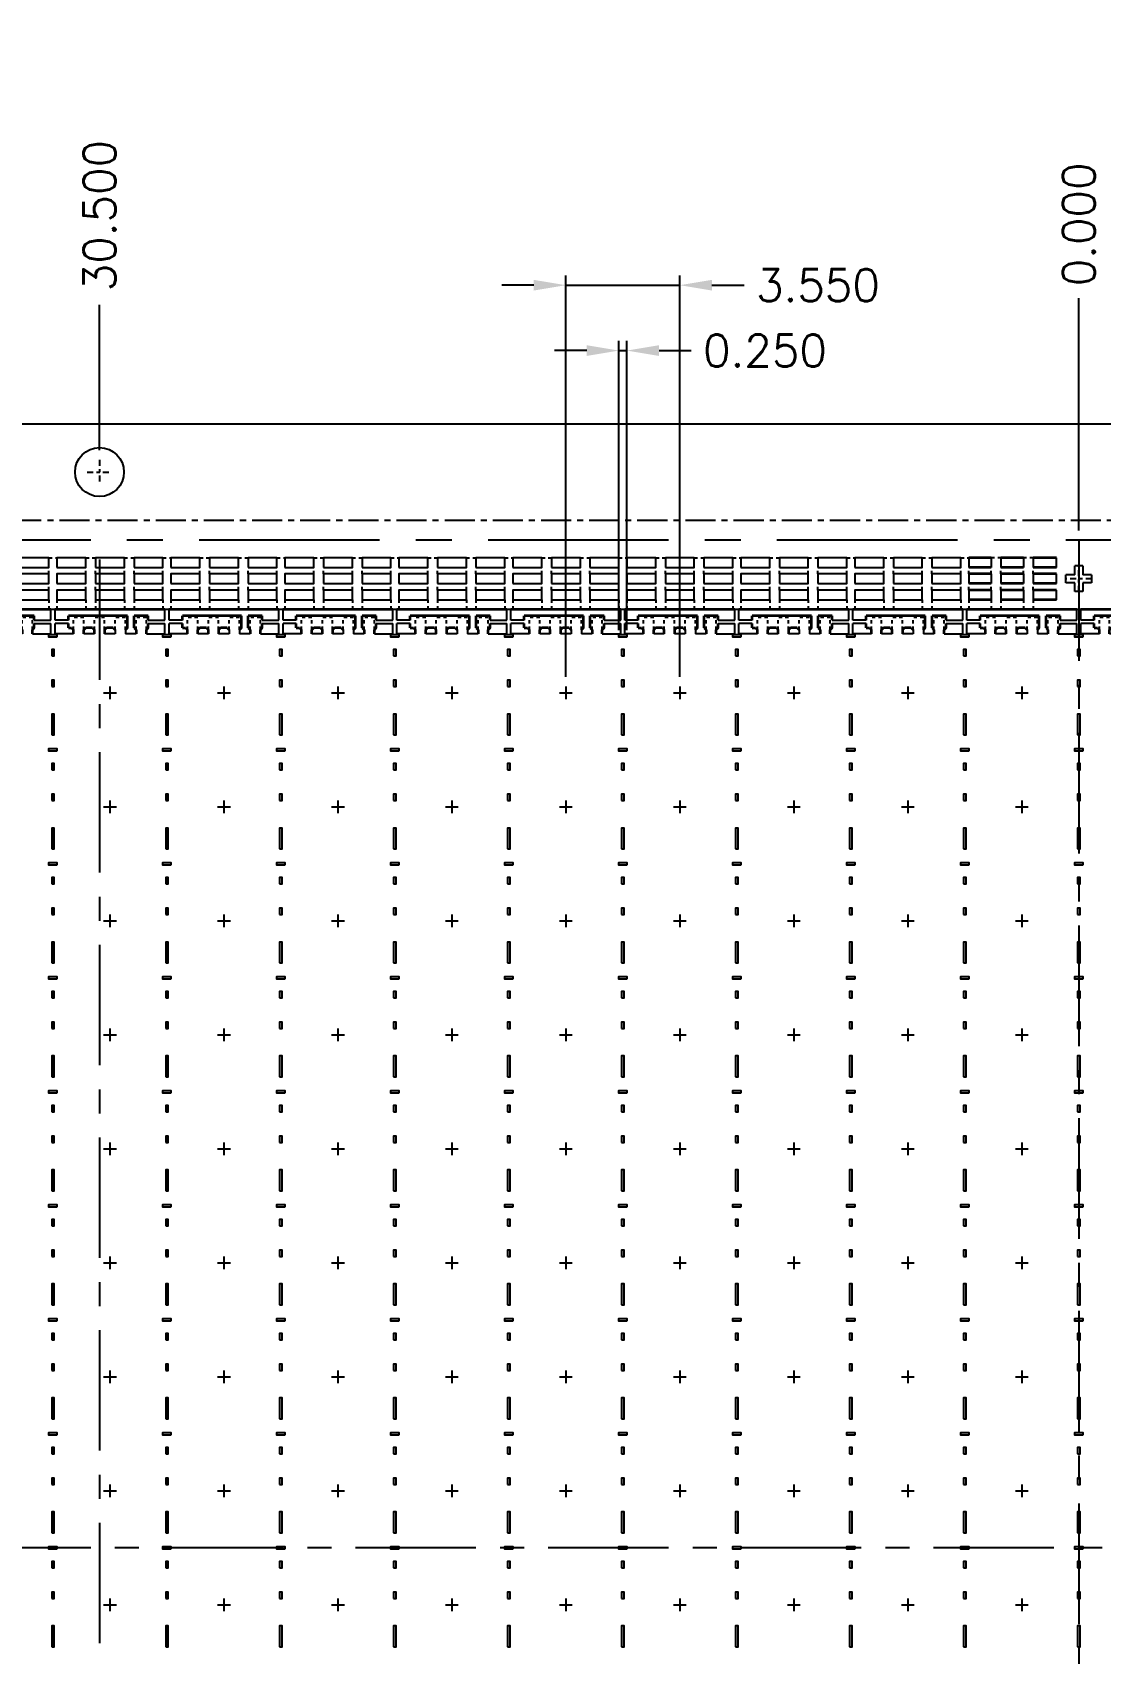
# Model space of a CAD drawing. Extents: x -251 to -90, y -161 to -25.
# Drawn here: x -200.2 to -166.9, y -75.5 to -25.1 of the extents above; entities that cross this region are included whole.
import ezdxf

# ---------------------------------------------------------------- set-up
doc = ezdxf.new("R2010")
doc.units = 0
doc.header["$LTSCALE"] = 0.15
doc.header["$MEASUREMENT"] = 0
doc.header["$PDSIZE"] = 0.2
doc.linetypes.add('CENTER', pattern=[2, 1.25, -0.25, 0.25, -0.25])
doc.linetypes.add('HIDDEN', pattern=[9.525, 6.35, -3.175])
for name, color, linetype in [('1', 7, 'Continuous'), ('1D', 4, 'Continuous'), ('2', 7, 'Continuous'), ('2D', 4, 'Continuous'), ('3', 7, 'Continuous'), ('HATCH', 4, 'Continuous'), ('Ribbon', 4, 'Continuous')]:
    doc.layers.add(name, color=color, linetype=linetype)
doc.layers.add('实线', color=7, linetype='Continuous', lineweight=35)
doc.styles.add('SIMPLEX', font='SIMPLEX')
doc.dimstyles.new('1.0', dxfattribs={"dimtxt": 1, "dimasz": 1, "dimexe": 0.3, "dimexo": 0.3, "dimgap": 0.3, "dimtad": 0, "dimdec": 3, "dimzin": 1, "dimdsep": 46, "dimtxsty": 'SIMPLEX', "dimcen": 0, "dimclrd": 256, "dimclre": 256, "dimclrt": 256, "dimadec": 0, "dimazin": 1, "dimtm": 1.25, "dimtfac": 1, "dimtdec": 3, "dimtmove": 0, "dimatfit": 0, "dimfxl": 1, "dimtolj": 1, "dimtzin": 0, "dimlwd": -1, "dimlwe": -1, "dimarcsym": 1})

# ---------------------------------------------------------------- blocks, each defined once
blk = doc.blocks.new('*D2')
at = {"layer": '2D', "transparency": 16777216}
for p, q in [((412.915, -716.834), (410.915, -720.333)), ((422.47, -716.834), (412.915, -716.834)), ((410.915, -720.333), (408.915, -720.333))]:
    blk.add_line(p, q, dxfattribs=at)
at = {"layer": 'Defpoints', "color": 0, "transparency": 16777216}
for p in [(422.77, -716.834), (408.915, -720.333), (479.95, -747.008)]:
    blk.add_point(p, dxfattribs=at)
at = {"layer": '2D', "transparency": 16777216, "insert": (406.234, -720.333), "char_height": 1, "attachment_point": 5, "style": 'SIMPLEX'}
blk.add_mtext('\\A1;30.175', dxfattribs=at)
blk = doc.blocks.new('*D16')
at = {"layer": '2D', "transparency": 16777216}
blk.add_line((420.425, -747.008), (408.881, -747.008), dxfattribs=at)
at = {"layer": 'Defpoints', "color": 0, "transparency": 16777216}
for p in [(408.881, -747.008), (420.725, -747.008), (479.95, -747.008)]:
    blk.add_point(p, dxfattribs=at)
at = {"layer": '2D', "transparency": 16777216, "insert": (406.581, -747.008), "char_height": 1, "attachment_point": 5, "style": 'SIMPLEX'}
blk.add_mtext('\\A1;0.000', dxfattribs=at)
blk = doc.blocks.new('*D3')
at = {"layer": '2D', "transparency": 16777216}
for p, q in [((410.643, -744.732), (408.643, -744.732)), ((412.643, -745.233), (410.643, -744.732)), ((424.425, -745.233), (412.643, -745.233))]:
    blk.add_line(p, q, dxfattribs=at)
at = {"layer": 'Defpoints', "color": 0, "transparency": 16777216}
for p in [(408.643, -744.732), (424.725, -745.233), (479.95, -747.008)]:
    blk.add_point(p, dxfattribs=at)
at = {"layer": '2D', "transparency": 16777216, "insert": (406.438, -744.732), "char_height": 1, "attachment_point": 5, "style": 'SIMPLEX'}
blk.add_mtext('\\A1;1.775', dxfattribs=at)
blk = doc.blocks.new('*D17')
at = {"layer": '2D', "transparency": 16777216}
blk.add_line((479.95, -715.333), (479.95, -708.097), dxfattribs=at)
at = {"layer": 'Defpoints', "color": 0, "transparency": 16777216}
for p in [(479.95, -708.097), (479.95, -715.633), (479.95, -747.008)]:
    blk.add_point(p, dxfattribs=at)
at = {"layer": '2D', "transparency": 16777216, "insert": (479.95, -705.797), "char_height": 1, "attachment_point": 5, "rotation": 90, "style": 'SIMPLEX'}
blk.add_mtext('\\A1;0.000', dxfattribs=at)
blk = doc.blocks.new('*D18')
at = {"layer": '2D', "transparency": 16777216}
blk.add_line((449.45, -712.827), (449.45, -708.298), dxfattribs=at)
at = {"layer": 'Defpoints', "color": 0, "transparency": 16777216}
for p in [(449.45, -708.298), (449.45, -713.127), (479.95, -747.008)]:
    blk.add_point(p, dxfattribs=at)
at = {"layer": '2D', "transparency": 16777216, "insert": (449.45, -705.522), "char_height": 1, "attachment_point": 5, "rotation": 90, "style": 'SIMPLEX'}
blk.add_mtext('\\A1;30.500', dxfattribs=at)
blk = doc.blocks.new('*D19')
at = {"layer": '2D', "transparency": 16777216}
blk.add_line((540.95, -711.708), (540.95, -707.867), dxfattribs=at)
at = {"layer": 'Defpoints', "color": 0, "transparency": 16777216}
for p in [(540.95, -707.867), (540.95, -712.008), (479.95, -747.008)]:
    blk.add_point(p, dxfattribs=at)
at = {"layer": '2D', "transparency": 16777216, "insert": (540.95, -705.186), "char_height": 1, "attachment_point": 5, "rotation": 90, "style": 'SIMPLEX'}
blk.add_mtext('\\A1;61.000', dxfattribs=at)
blk = doc.blocks.new('*D20')
at = {"layer": '2D', "transparency": 16777216}
blk.add_line((510.45, -712.827), (510.45, -707.746), dxfattribs=at)
at = {"layer": 'Defpoints', "color": 0, "transparency": 16777216}
for p in [(510.45, -707.746), (510.45, -713.127), (479.95, -747.008)]:
    blk.add_point(p, dxfattribs=at)
at = {"layer": '2D', "transparency": 16777216, "insert": (510.45, -704.97), "char_height": 1, "attachment_point": 5, "rotation": 90, "style": 'SIMPLEX'}
blk.add_mtext('\\A1;30.500', dxfattribs=at)
blk = doc.blocks.new('*D5')
at = {"layer": '2D', "transparency": 16777216}
for p, q in [((462.975, -707.689), (461.975, -707.689)), ((463.975, -719.883), (463.975, -707.389)), ((463.975, -707.689), (467.525, -707.689)), ((467.525, -719.883), (467.525, -707.389)), ((468.525, -707.689), (469.525, -707.689))]:
    blk.add_line(p, q, dxfattribs=at)
for points in [[(462.975, -707.523), (462.975, -707.856), (463.975, -707.689)], [(468.525, -707.523), (468.525, -707.856), (467.525, -707.689)]]:
    blk.add_solid(points, dxfattribs=at)
at = {"layer": 'Defpoints', "color": 0, "transparency": 16777216}
for p in [(467.525, -707.689), (463.975, -720.183), (467.525, -720.183)]:
    blk.add_point(p, dxfattribs=at)
at = {"layer": '2D', "transparency": 16777216, "insert": (471.825, -707.689), "char_height": 1, "attachment_point": 5, "style": 'SIMPLEX'}
blk.add_mtext('\\A1;3.550', dxfattribs=at)
blk = doc.blocks.new('*D6')
at = {"layer": '2D', "transparency": 16777216}
for p, q in [((464.625, -709.726), (463.625, -709.726)), ((465.625, -718.433), (465.625, -709.426)), ((465.625, -709.726), (465.875, -709.726)), ((465.875, -718.433), (465.875, -709.426)), ((466.875, -709.726), (467.875, -709.726))]:
    blk.add_line(p, q, dxfattribs=at)
for points in [[(464.625, -709.559), (464.625, -709.893), (465.625, -709.726)], [(466.875, -709.559), (466.875, -709.893), (465.875, -709.726)]]:
    blk.add_solid(points, dxfattribs=at)
at = {"layer": 'Defpoints', "color": 0, "transparency": 16777216}
for p in [(465.875, -709.726), (465.625, -718.733), (465.875, -718.733)]:
    blk.add_point(p, dxfattribs=at)
at = {"layer": '2D', "transparency": 16777216, "insert": (470.175, -709.726), "char_height": 1, "attachment_point": 5, "style": 'SIMPLEX'}
blk.add_mtext('\\A1;0.250', dxfattribs=at)
blk = doc.blocks.new('*D21')
at = {"layer": '2D', "transparency": 16777216}
blk.add_line((426.95, -781.189), (426.95, -786.425), dxfattribs=at)
at = {"layer": 'Defpoints', "color": 0, "transparency": 16777216}
for p in [(479.95, -747.008), (426.95, -780.889), (426.95, -786.425)]:
    blk.add_point(p, dxfattribs=at)
at = {"layer": '2D', "transparency": 16777216, "insert": (426.95, -789.202), "char_height": 1, "attachment_point": 5, "rotation": 90, "style": 'SIMPLEX'}
blk.add_mtext('\\A1;53.000', dxfattribs=at)
blk = doc.blocks.new('*D22')
at = {"layer": '2D', "transparency": 16777216}
for p, q in [((427.45, -781.189), (427.45, -782.889)), ((427.45, -782.889), (428.541, -784.486)), ((428.541, -784.486), (428.541, -786.486))]:
    blk.add_line(p, q, dxfattribs=at)
at = {"layer": 'Defpoints', "color": 0, "transparency": 16777216}
for p in [(479.95, -747.008), (427.45, -780.889), (428.541, -786.486)]:
    blk.add_point(p, dxfattribs=at)
at = {"layer": '2D', "transparency": 16777216, "insert": (428.541, -789.262), "char_height": 1, "attachment_point": 5, "rotation": 90, "style": 'SIMPLEX'}
blk.add_mtext('\\A1;52.500', dxfattribs=at)
blk = doc.blocks.new('*D23')
at = {"layer": '2D', "transparency": 16777216}
blk.add_line((474.45, -781.189), (474.45, -786.994), dxfattribs=at)
at = {"layer": 'Defpoints', "color": 0, "transparency": 16777216}
for p in [(479.95, -747.008), (474.45, -780.889), (474.45, -786.994)]:
    blk.add_point(p, dxfattribs=at)
at = {"layer": '2D', "transparency": 16777216, "insert": (474.45, -789.294), "char_height": 1, "attachment_point": 5, "rotation": 90, "style": 'SIMPLEX'}
blk.add_mtext('\\A1;5.500', dxfattribs=at)
blk = doc.blocks.new('*D24')
at = {"layer": '2D', "transparency": 16777216}
blk.add_line((487.95, -781.189), (487.95, -786.655), dxfattribs=at)
at = {"layer": 'Defpoints', "color": 0, "transparency": 16777216}
for p in [(479.95, -747.008), (487.95, -780.889), (487.95, -786.655)]:
    blk.add_point(p, dxfattribs=at)
at = {"layer": '2D', "transparency": 16777216, "insert": (487.95, -788.955), "char_height": 1, "attachment_point": 5, "rotation": 90, "style": 'SIMPLEX'}
blk.add_mtext('\\A1;8.000', dxfattribs=at)
blk = doc.blocks.new('*D25')
at = {"layer": '2D', "transparency": 16777216}
for p, q in [((488.45, -781.189), (488.45, -782.889)), ((488.45, -782.889), (489.394, -784.686)), ((489.394, -784.686), (489.394, -786.686))]:
    blk.add_line(p, q, dxfattribs=at)
at = {"layer": 'Defpoints', "color": 0, "transparency": 16777216}
for p in [(479.95, -747.008), (488.45, -780.889), (489.394, -786.686)]:
    blk.add_point(p, dxfattribs=at)
at = {"layer": '2D', "transparency": 16777216, "insert": (489.394, -788.986), "char_height": 1, "attachment_point": 5, "rotation": 90, "style": 'SIMPLEX'}
blk.add_mtext('\\A1;8.500', dxfattribs=at)
blk = doc.blocks.new('*D26')
at = {"layer": '2D', "transparency": 16777216}
blk.add_line((535.45, -781.189), (535.45, -786.605), dxfattribs=at)
at = {"layer": 'Defpoints', "color": 0, "transparency": 16777216}
for p in [(479.95, -747.008), (535.45, -780.889), (535.45, -786.605)]:
    blk.add_point(p, dxfattribs=at)
at = {"layer": '2D', "transparency": 16777216, "insert": (535.45, -789.381), "char_height": 1, "attachment_point": 5, "rotation": 90, "style": 'SIMPLEX'}
blk.add_mtext('\\A1;55.500', dxfattribs=at)
blk = doc.blocks.new('*D7')
at = {"layer": '2D', "transparency": 16777216}
for p, q in [((538.375, -713.086), (538.375, -711.086)), ((539.175, -713.633), (538.375, -713.086)), ((539.175, -715.333), (539.175, -713.633))]:
    blk.add_line(p, q, dxfattribs=at)
at = {"layer": 'Defpoints', "color": 0, "transparency": 16777216}
for p in [(538.375, -711.086), (539.175, -715.633), (479.95, -747.008)]:
    blk.add_point(p, dxfattribs=at)
at = {"layer": '2D', "transparency": 16777216, "insert": (538.375, -708.31), "char_height": 1, "attachment_point": 5, "rotation": 90, "style": 'SIMPLEX'}
blk.add_mtext('\\A1;59.225', dxfattribs=at)
blk = doc.blocks.new('*D8')
at = {"layer": '2D', "transparency": 16777216}
for p, q in [((536.691, -713.044), (536.691, -711.044)), ((536.75, -714.429), (536.691, -713.044)), ((536.75, -716.129), (536.75, -714.429))]:
    blk.add_line(p, q, dxfattribs=at)
at = {"layer": 'Defpoints', "color": 0, "transparency": 16777216}
for p in [(536.691, -711.044), (536.75, -716.429), (479.95, -747.008)]:
    blk.add_point(p, dxfattribs=at)
at = {"layer": '2D', "transparency": 16777216, "insert": (536.691, -708.268), "char_height": 1, "attachment_point": 5, "rotation": 90, "style": 'SIMPLEX'}
blk.add_mtext('\\A1;56.800', dxfattribs=at)
blk = doc.blocks.new('*D9')
at = {"layer": '2D', "transparency": 16777216}
for p, q in [((539.475, -715.633), (541.175, -715.633)), ((541.175, -715.633), (542.447, -716.713)), ((542.447, -716.713), (544.447, -716.713))]:
    blk.add_line(p, q, dxfattribs=at)
at = {"layer": 'Defpoints', "color": 0, "transparency": 16777216}
for p in [(539.175, -715.633), (544.447, -716.713), (479.95, -747.008)]:
    blk.add_point(p, dxfattribs=at)
at = {"layer": '2D', "transparency": 16777216, "insert": (547.128, -716.713), "char_height": 1, "attachment_point": 5, "style": 'SIMPLEX'}
blk.add_mtext('\\A1;31.375', dxfattribs=at)
blk = doc.blocks.new('*D10')
at = {"layer": '2D', "transparency": 16777216}
for p, q in [((537.43, -716.834), (540.542, -716.834)), ((540.542, -716.834), (542.542, -718.446)), ((542.542, -718.446), (544.542, -718.446))]:
    blk.add_line(p, q, dxfattribs=at)
at = {"layer": 'Defpoints', "color": 0, "transparency": 16777216}
for p in [(537.13, -716.834), (544.542, -718.446), (479.95, -747.008)]:
    blk.add_point(p, dxfattribs=at)
at = {"layer": '2D', "transparency": 16777216, "insert": (547.223, -718.446), "char_height": 1, "attachment_point": 5, "style": 'SIMPLEX'}
blk.add_mtext('\\A1;30.175', dxfattribs=at)
blk = doc.blocks.new('*D11')
at = {"layer": '1D', "transparency": 16777216}
for p, q in [((426.042, -709.852), (426.042, -707.852)), ((423.15, -711.852), (426.042, -709.852)), ((423.15, -716.129), (423.15, -711.852))]:
    blk.add_line(p, q, dxfattribs=at)
at = {"layer": 'Defpoints', "color": 0, "transparency": 16777216}
for p in [(426.042, -707.852), (423.15, -716.429), (479.95, -747.008)]:
    blk.add_point(p, dxfattribs=at)
at = {"layer": '1D', "transparency": 16777216, "insert": (426.042, -705.076), "char_height": 1, "attachment_point": 5, "rotation": 90, "style": 'SIMPLEX'}
blk.add_mtext('\\A1;56.800', dxfattribs=at)
blk = doc.blocks.new('*D12')
at = {"layer": '1D', "transparency": 16777216}
for p, q in [((424.094, -709.834), (424.094, -707.834)), ((420.725, -711.834), (424.094, -709.834)), ((420.725, -715.333), (420.725, -711.834))]:
    blk.add_line(p, q, dxfattribs=at)
at = {"layer": 'Defpoints', "color": 0, "transparency": 16777216}
for p in [(424.094, -707.834), (420.725, -715.633), (479.95, -747.008)]:
    blk.add_point(p, dxfattribs=at)
at = {"layer": '1D', "transparency": 16777216, "insert": (424.094, -705.058), "char_height": 1, "attachment_point": 5, "rotation": 90, "style": 'SIMPLEX'}
blk.add_mtext('\\A1;59.225', dxfattribs=at)
blk = doc.blocks.new('*D0')
at = {"layer": '1D', "transparency": 16777216}
for p, q in [((412.776, -715.633), (410.776, -717.168)), ((420.425, -715.633), (412.776, -715.633)), ((410.776, -717.168), (408.776, -717.168))]:
    blk.add_line(p, q, dxfattribs=at)
at = {"layer": 'Defpoints', "color": 0, "transparency": 16777216}
for p in [(420.725, -715.633), (408.776, -717.168), (479.95, -747.008)]:
    blk.add_point(p, dxfattribs=at)
at = {"layer": '1D', "transparency": 16777216, "insert": (406.095, -717.168), "char_height": 1, "attachment_point": 5, "style": 'SIMPLEX'}
blk.add_mtext('\\A1;31.375', dxfattribs=at)
blk = doc.blocks.new('*D27')
at = {"layer": '1D', "transparency": 16777216}
for p, q in [((410.66, -714.443), (408.66, -714.443)), ((412.66, -715.008), (410.66, -714.443)), ((416.4, -715.008), (412.66, -715.008))]:
    blk.add_line(p, q, dxfattribs=at)
at = {"layer": 'Defpoints', "color": 0, "transparency": 16777216}
for p in [(408.66, -714.443), (416.7, -715.008), (479.95, -747.008)]:
    blk.add_point(p, dxfattribs=at)
at = {"layer": '1D', "transparency": 16777216, "insert": (403.598, -714.443), "char_height": 1, "attachment_point": 5, "style": 'SIMPLEX'}
blk.add_mtext('\\A1;32.000%%P0.50', dxfattribs=at)
blk = doc.blocks.new('*D28')
at = {"layer": '2D', "transparency": 16777216}
for p, q in [((414.916, -710.117), (414.916, -708.117)), ((416.7, -711.243), (414.916, -710.117)), ((416.7, -712.943), (416.7, -711.243))]:
    blk.add_line(p, q, dxfattribs=at)
at = {"layer": 'Defpoints', "color": 0, "transparency": 16777216}
for p in [(414.916, -708.117), (416.7, -713.243), (479.95, -747.088)]:
    blk.add_point(p, dxfattribs=at)
at = {"layer": '2D', "transparency": 16777216, "insert": (414.916, -703.841), "char_height": 1, "attachment_point": 5, "rotation": 90, "style": 'SIMPLEX'}
blk.add_mtext('\\A1;63.25{\\H0.7x;\\S 0.000^ -0.500;}', dxfattribs=at)
blk = doc.blocks.new('*D29')
at = {"layer": 'Defpoints', "color": 0, "transparency": 16777216}
for p in [(412.05, -707.999), (416.7, -713.243), (479.95, -747.088)]:
    blk.add_point(p, dxfattribs=at)
at = {"layer": 'HATCH', "transparency": 16777216}
for p, q in [((412.05, -709.999), (412.05, -707.999)), ((416.7, -711.243), (412.05, -709.999)), ((416.7, -712.943), (416.7, -711.243))]:
    blk.add_line(p, q, dxfattribs=at)
at = {"layer": 'HATCH', "transparency": 16777216, "insert": (412.05, -705.223), "char_height": 1, "attachment_point": 5, "rotation": 90, "style": 'SIMPLEX'}
blk.add_mtext('\\A1;63.250', dxfattribs=at)
blk = doc.blocks.new('103')
at = {"layer": 'HATCH'}
for p, q in [((-0.2, 0), (0.2, 0)), ((0, 0.2), (0, -0.2))]:
    blk.add_line(p, q, dxfattribs=at)
blk = doc.blocks.new('*U33')
at = {"layer": 'HATCH'}
blk.add_blockref('103', (0, 0), dxfattribs=at)
blk = doc.blocks.new('*U34')
at = {"layer": '1', "color": 0, "linetype": 'ByBlock', "lineweight": -2, "transparency": 16777216}
for p in [(24.85, 53.25), (28.4, 53.25), (31.95, 53.25), (35.5, 53.25), (39.05, 53.25), (42.6, 53.25), (46.15, 53.25), (49.7, 53.25), (53.25, 53.25), (24.85, 49.7), (28.4, 49.7), (31.95, 49.7), (35.5, 49.7), (39.05, 49.7), (42.6, 49.7), (46.15, 49.7), (49.7, 49.7), (53.25, 49.7), (24.85, 46.15), (28.4, 46.15), (31.95, 46.15), (35.5, 46.15), (39.05, 46.15), (42.6, 46.15), (46.15, 46.15), (49.7, 46.15), (53.25, 46.15), (24.85, 42.6), (28.4, 42.6), (31.95, 42.6), (35.5, 42.6), (39.05, 42.6), (42.6, 42.6), (46.15, 42.6), (49.7, 42.6), (53.25, 42.6), (24.85, 39.05), (28.4, 39.05), (31.95, 39.05), (35.5, 39.05), (39.05, 39.05), (42.6, 39.05), (46.15, 39.05), (49.7, 39.05), (53.25, 39.05), (24.85, 35.5), (28.4, 35.5), (31.95, 35.5), (35.5, 35.5), (39.05, 35.5), (42.6, 35.5), (46.15, 35.5), (49.7, 35.5), (53.25, 35.5), (24.85, 31.95), (28.4, 31.95), (31.95, 31.95), (35.5, 31.95), (39.05, 31.95), (42.6, 31.95), (46.15, 31.95), (49.7, 31.95), (53.25, 31.95), (24.85, 28.4), (28.4, 28.4), (31.95, 28.4), (35.5, 28.4), (39.05, 28.4), (42.6, 28.4), (46.15, 28.4), (49.7, 28.4), (53.25, 28.4), (24.85, 24.85), (28.4, 24.85), (31.95, 24.85), (35.5, 24.85), (39.05, 24.85), (42.6, 24.85), (46.15, 24.85), (49.7, 24.85), (53.25, 24.85)]:
    blk.add_blockref('*U33', p, dxfattribs=at)
blk = doc.blocks.new('*U38')
at = {"layer": 'HATCH'}
blk.add_lwpolyline([(-0.125, 0.04), (0.125, 0.04), (0.125, -0.04), (-0.125, -0.04)], close=True, dxfattribs=at)
blk = doc.blocks.new('*U39')
at = {"layer": '1', "color": 0, "linetype": 'ByBlock', "lineweight": -2, "transparency": 16777216}
blk.add_blockref('*U38', (0, 0), dxfattribs=at)
blk = doc.blocks.new('*U36')
at = {"layer": '1', "rotation": 180}
blk.add_blockref('*U39', (0, 0), dxfattribs=at)
blk = doc.blocks.new('*U37')
at = {"layer": 'HATCH', "color": 0, "linetype": 'ByBlock', "lineweight": -2, "transparency": 16777216}
for p in [(24.85, 56.8), (28.4, 56.8), (31.95, 56.8), (35.5, 56.8), (39.05, 56.8), (42.6, 56.8), (46.15, 56.8), (49.7, 56.8), (53.25, 56.8), (56.8, 56.8), (24.85, 53.25), (28.4, 53.25), (31.95, 53.25), (35.5, 53.25), (39.05, 53.25), (42.6, 53.25), (46.15, 53.25), (49.7, 53.25), (53.25, 53.25), (56.8, 53.25), (24.85, 49.7), (28.4, 49.7), (31.95, 49.7), (35.5, 49.7), (39.05, 49.7), (42.6, 49.7), (46.15, 49.7), (49.7, 49.7), (53.25, 49.7), (56.8, 49.7), (24.85, 46.15), (28.4, 46.15), (31.95, 46.15), (35.5, 46.15), (39.05, 46.15), (42.6, 46.15), (46.15, 46.15), (49.7, 46.15), (53.25, 46.15), (56.8, 46.15), (24.85, 42.6), (28.4, 42.6), (31.95, 42.6), (35.5, 42.6), (39.05, 42.6), (42.6, 42.6), (46.15, 42.6), (49.7, 42.6), (53.25, 42.6), (56.8, 42.6), (24.85, 39.05), (28.4, 39.05), (31.95, 39.05), (35.5, 39.05), (39.05, 39.05), (42.6, 39.05), (46.15, 39.05), (49.7, 39.05), (53.25, 39.05), (56.8, 39.05), (24.85, 35.5), (28.4, 35.5), (31.95, 35.5), (35.5, 35.5), (39.05, 35.5), (42.6, 35.5), (46.15, 35.5), (49.7, 35.5), (53.25, 35.5), (56.8, 35.5), (24.85, 31.95), (28.4, 31.95), (31.95, 31.95), (35.5, 31.95), (39.05, 31.95), (42.6, 31.95), (46.15, 31.95), (49.7, 31.95), (53.25, 31.95), (56.8, 31.95), (24.85, 28.4), (28.4, 28.4), (31.95, 28.4), (35.5, 28.4), (39.05, 28.4), (42.6, 28.4), (46.15, 28.4), (49.7, 28.4), (53.25, 28.4), (56.8, 28.4)]:
    blk.add_blockref('*U36', p, dxfattribs=at)
blk = doc.blocks.new('*U40')
at = {"layer": 'Ribbon'}
for points in [[(-0.04, 1.127), (0.04, 1.127), (0.04, 1.328), (-0.04, 1.328)], [(-0.04, 0.173), (0.04, 0.173), (0.04, 0.373), (-0.04, 0.373)], [(-0.04, -1.328), (0.04, -1.328), (0.04, -0.683), (-0.04, -0.683)]]:
    blk.add_lwpolyline(points, close=True, dxfattribs=at)
blk = doc.blocks.new('*U41')
at = {"layer": '1', "color": 0, "linetype": 'ByBlock', "lineweight": -2, "transparency": 16777216}
for p in [(24.85, 53.25), (28.4, 53.25), (31.95, 53.25), (35.5, 53.25), (39.05, 53.25), (42.6, 53.25), (46.15, 53.25), (49.7, 53.25), (53.25, 53.25), (56.8, 53.25), (24.85, 49.7), (28.4, 49.7), (31.95, 49.7), (35.5, 49.7), (39.05, 49.7), (42.6, 49.7), (46.15, 49.7), (49.7, 49.7), (53.25, 49.7), (56.8, 49.7), (24.85, 46.15), (28.4, 46.15), (31.95, 46.15), (35.5, 46.15), (39.05, 46.15), (42.6, 46.15), (46.15, 46.15), (49.7, 46.15), (53.25, 46.15), (56.8, 46.15), (24.85, 42.6), (28.4, 42.6), (31.95, 42.6), (35.5, 42.6), (39.05, 42.6), (42.6, 42.6), (46.15, 42.6), (49.7, 42.6), (53.25, 42.6), (56.8, 42.6), (24.85, 39.05), (28.4, 39.05), (31.95, 39.05), (35.5, 39.05), (39.05, 39.05), (42.6, 39.05), (46.15, 39.05), (49.7, 39.05), (53.25, 39.05), (56.8, 39.05), (24.85, 35.5), (28.4, 35.5), (31.95, 35.5), (35.5, 35.5), (39.05, 35.5), (42.6, 35.5), (46.15, 35.5), (49.7, 35.5), (53.25, 35.5), (56.8, 35.5), (24.85, 31.95), (28.4, 31.95), (31.95, 31.95), (35.5, 31.95), (39.05, 31.95), (42.6, 31.95), (46.15, 31.95), (49.7, 31.95), (53.25, 31.95), (56.8, 31.95), (24.85, 28.4), (28.4, 28.4), (31.95, 28.4), (35.5, 28.4), (39.05, 28.4), (42.6, 28.4), (46.15, 28.4), (49.7, 28.4), (53.25, 28.4), (56.8, 28.4), (24.85, 24.85), (28.4, 24.85), (31.95, 24.85), (35.5, 24.85), (39.05, 24.85), (42.6, 24.85), (46.15, 24.85), (49.7, 24.85), (53.25, 24.85), (56.8, 24.85)]:
    blk.add_blockref('*U40', p, dxfattribs=at)
blk = doc.blocks.new('*U50')
at = {"layer": '1'}
for points in [[(-1.775, 0.5), (-0.875, 0.5), (-0.875, 0.2), (-1.775, 0.2)], [(-0.575, 0.5), (0.325, 0.5), (0.325, 0.2), (-0.575, 0.2)], [(0.625, 0.5), (1.525, 0.5), (1.525, 0.2), (0.625, 0.2)], [(-1.775, 0), (-0.875, 0), (-0.875, -0.3), (-1.775, -0.3)], [(-1.775, -0.5), (-0.875, -0.5), (-0.875, -0.8), (-1.775, -0.8)], [(-0.575, 0), (0.325, 0), (0.325, -0.3), (-0.575, -0.3)], [(-0.575, -0.5), (0.325, -0.5), (0.325, -0.8), (-0.575, -0.8)], [(0.625, 0), (1.525, 0), (1.525, -0.3), (0.625, -0.3)], [(0.625, -0.5), (1.525, -0.5), (1.525, -0.8), (0.625, -0.8)]]:
    blk.add_lwpolyline(points, close=True, dxfattribs=at)
at = {"layer": 'HATCH', "linetype": 'HIDDEN', "ltscale": 0.1}
for p, q in [((-1.775, 0.5), (-1.775, 0.8)), ((-0.875, 0.5), (-0.875, 0.8)), ((-0.575, 0.5), (-0.575, 0.8)), ((0.325, 0.5), (0.325, 0.8)), ((0.625, 0.5), (0.625, 0.8)), ((1.525, 0.5), (1.525, 0.8)), ((-0.875, 0.2), (-0.875, 0)), ((-0.575, 0.2), (-0.575, 0)), ((0.325, 0.2), (0.325, 0)), ((0.625, 0.2), (0.625, 0)), ((1.525, 0.2), (1.525, 0)), ((-0.875, -0.3), (-0.875, -0.5)), ((-0.575, -0.3), (-0.575, -0.5)), ((0.325, -0.3), (0.325, -0.5)), ((0.625, -0.3), (0.625, -0.5)), ((1.525, -0.3), (1.525, -0.5)), ((-0.875, -0.8), (-0.575, -0.8)), ((0.325, -0.8), (0.625, -0.8)), ((1.525, -0.8), (1.775, -0.8))]:
    blk.add_line(p, q, dxfattribs=at)
blk = doc.blocks.new('*U51')
at = {"layer": '1', "color": 0, "linetype": 'ByBlock', "lineweight": -2, "transparency": 16777216}
for p in [(0, 0), (3.55, 0), (7.1, 0), (10.65, 0), (14.2, 0), (17.75, 0), (21.3, 0), (24.85, 0), (28.4, 0), (31.95, 0), (35.5, 0), (39.05, 0), (42.6, 0), (46.15, 0)]:
    blk.add_blockref('*U50', p, dxfattribs=at)
blk = doc.blocks.new('*U58')
at = {"layer": '1'}
for p, q in [((0.165, 0), (-0.165, 0)), ((0.815, 0), (0.485, 0)), ((-0.485, 0), (-0.815, 0))]:
    blk.add_line(p, q, dxfattribs=at)
blk = doc.blocks.new('*U59')
at = {"layer": '1', "color": 0, "linetype": 'ByBlock', "lineweight": -2, "transparency": 16777216}
for p in [(21.3, 0), (24.85, 0), (28.4, 0), (31.95, 0), (35.5, 0), (39.05, 0), (42.6, 0), (46.15, 0), (49.7, 0)]:
    blk.add_blockref('*U58', p, dxfattribs=at)
blk = doc.blocks.new('*U68')
at = {"layer": '1'}
for p, q in [((-1.073, 0.382), (-1.648, 0.382)), ((-1.648, 0.382), (-1.648, 0.057)), ((-1.073, 0.382), (-1.648, 0.382)), ((-1.233, 0.057), (-1.648, 0.057)), ((-0.423, 0.382), (-0.753, 0.382)), ((0.227, 0.382), (-0.103, 0.382)), ((0.877, 0.382), (0.547, 0.382)), ((1.197, 0.382), (1.773, 0.382)), ((1.197, 0.382), (1.773, 0.382)), ((1.257, 0.057), (1.773, 0.057)), ((1.773, 0.382), (1.773, 0.057)), ((-1.648, -0.043), (-1.648, -0.383)), ((-1.233, -0.043), (-1.648, -0.043)), ((1.257, -0.043), (1.773, -0.043)), ((1.773, -0.043), (1.773, -0.383))]:
    blk.add_line(p, q, dxfattribs=at)
at = {"layer": '3'}
for p, q in [((0.227, 0.257), (0.227, 0.382)), ((0.547, 0.257), (0.547, 0.382))]:
    blk.add_line(p, q, dxfattribs=at)
at = {"layer": 'HATCH', "linetype": 'HIDDEN', "ltscale": 0.1}
for p, q in [((-1.073, 0.257), (-1.073, -0.123)), ((-0.753, 0.257), (-0.753, -0.123)), ((-0.423, 0.257), (-0.423, -0.123)), ((-0.103, 0.257), (-0.103, -0.123)), ((0.227, 0.257), (0.227, -0.123)), ((0.547, 0.257), (0.547, -0.123)), ((0.877, 0.257), (0.877, -0.123)), ((1.197, 0.257), (1.197, -0.123)), ((-0.753, -0.123), (-1.073, -0.123)), ((-0.103, -0.123), (-0.423, -0.123)), ((0.547, -0.123), (0.227, -0.123)), ((1.197, -0.123), (0.877, -0.123))]:
    blk.add_line(p, q, dxfattribs=at)
at = {"layer": 'HATCH'}
blk.add_line((-1.773, -0.383), (-1.653, -0.383), dxfattribs=at)
at = {"layer": '实线', "color": 0}
for p, q in [((-1.233, 0.197), (-1.233, 0.057)), ((-1.233, 0.197), (-1.133, 0.197)), ((-1.133, 0.197), (-1.073, 0.257)), ((-1.073, 0.382), (-1.073, 0.257)), ((-0.753, 0.377), (-0.753, 0.257)), ((-0.693, 0.197), (-0.753, 0.257)), ((-0.483, 0.197), (-0.693, 0.197)), ((-0.483, 0.197), (-0.423, 0.257)), ((-0.423, 0.382), (-0.423, 0.257)), ((-0.103, 0.257), (-0.103, 0.382)), ((-0.043, 0.197), (-0.103, 0.257)), ((0.167, 0.197), (-0.043, 0.197)), ((0.167, 0.197), (0.227, 0.257)), ((0.607, 0.197), (0.547, 0.257)), ((0.607, 0.197), (0.607, -0.183)), ((0.817, 0.197), (0.817, -0.183)), ((0.817, 0.197), (0.877, 0.257)), ((0.877, 0.257), (0.877, 0.382)), ((1.197, 0.382), (1.197, 0.257)), ((1.257, 0.197), (1.197, 0.257)), ((1.257, 0.197), (1.257, 0.057)), ((-1.653, -0.383), (1.773, -0.383)), ((-1.233, -0.043), (-1.233, -0.183)), ((0.607, -0.183), (-1.233, -0.183)), ((1.257, -0.183), (0.817, -0.183)), ((1.257, -0.043), (1.257, -0.183))]:
    blk.add_line(p, q, dxfattribs=at)
blk = doc.blocks.new('*U69')
at = {"layer": '1', "color": 0, "linetype": 'ByBlock', "lineweight": -2, "transparency": 16777216}
for p in [(21.3, 0), (24.85, 0), (28.4, 0), (31.95, 0), (35.5, 0), (39.05, 0), (42.6, 0), (46.15, 0), (49.7, 0), (53.25, 0), (56.8, 0)]:
    blk.add_blockref('*U68', p, dxfattribs=at)

msp = doc.modelspace()

# ---------------------------------------------------------------- linework, layer by layer
for p, q in [((-167.7122, -41.9498), (-167.7122, -41.6748)), ((-167.4622, -41.6748), (-167.4622, -41.9498)), ((-167.9872, -42.1998), (-167.9872, -41.9498)), ((-167.7122, -41.9498), (-167.9872, -41.9498)), ((-167.7122, -42.1998), (-167.9872, -42.1998)), ((-167.7122, -42.4744), (-167.7122, -42.1998)), ((-167.1872, -41.9498), (-167.4622, -41.9498)), ((-167.4622, -42.1998), (-167.4622, -42.4744)), ((-167.1872, -42.1998), (-167.4622, -42.1998)), ((-167.1872, -41.9498), (-167.1872, -42.1998)), ((-167.4622, -42.4744), (-167.7122, -42.4744))]:
    msp.add_line(p, q)
at = {"layer": '1'}
for p, q in [((-228.8372, -37.2494), (-106.5872, -37.2494)), ((-167.4622, -41.6748), (-167.7122, -41.6748))]:
    msp.add_line(p, q, dxfattribs=at)
at = {"layer": '1', "ltscale": 2}
msp.add_circle((-198.0872, -38.7494), 0.762, dxfattribs=at)
at = {"layer": '1D', "linetype": 'CENTER'}
for p, q in [((-198.0872, -38.3684), (-198.0872, -39.1304)), ((-198.4682, -38.7494), (-197.7062, -38.7494)), ((-167.5872, -42.4798), (-167.5872, -41.6699)), ((-167.1823, -42.0748), (-167.9922, -42.0748))]:
    msp.add_line(p, q, dxfattribs=at)
at = {"layer": '1D', "color": 2, "linetype": 'CENTER', "ltscale": 5}
msp.add_line((-230.8372, -40.2494), (-106.5872, -40.2494), dxfattribs=at)
at = {"layer": '1D', "color": 1, "linetype": 'CENTER', "ltscale": 30}
msp.add_line((-108.3622, -40.8744), (-226.8122, -40.8744), dxfattribs=at)
at = {"layer": '1D', "color": 5, "linetype": 'CENTER', "ltscale": 20}
for p, q in [((-167.5872, -40.8744), (-167.5872, -103.6244)), ((-108.3622, -72.2494), (-226.8122, -72.2494))]:
    msp.add_line(p, q, dxfattribs=at)
at = {"layer": '1D', "linetype": 'CENTER', "ltscale": 20}
msp.add_line((-198.0872, -41.4744), (-198.0872, -102.9744), dxfattribs=at)
at = {"layer": '2'}
for p, q in [((-171.0122, -41.4244), (-171.0122, -41.7244)), ((-170.3122, -41.4244), (-170.3122, -41.7244)), ((-170.0122, -41.4244), (-170.0122, -41.7244)), ((-169.3122, -41.4244), (-169.3122, -41.7244)), ((-169.0122, -41.4244), (-169.0122, -41.7244)), ((-168.2872, -41.7244), (-168.2872, -41.4244)), ((-171.0122, -41.9244), (-171.0122, -42.2244)), ((-170.3122, -41.9244), (-170.3122, -42.2244)), ((-170.0122, -41.9244), (-170.0122, -42.2244)), ((-169.3122, -41.9244), (-169.3122, -42.2244)), ((-169.0122, -41.9244), (-169.0122, -42.2244)), ((-168.2872, -42.2244), (-168.2872, -41.9244)), ((-171.0122, -42.4244), (-171.0122, -42.7244)), ((-170.3122, -42.4244), (-170.3122, -42.7244)), ((-170.0122, -42.4244), (-170.0122, -42.7244)), ((-169.3122, -42.4244), (-169.3122, -42.7244)), ((-169.0122, -42.4244), (-169.0122, -42.7244)), ((-168.2872, -42.7244), (-168.2872, -42.4244)), ((-168.2872, -42.7244), (-168.2872, -42.4244))]:
    msp.add_line(p, q, dxfattribs=at)
at = {"layer": 'HATCH', "linetype": 'HIDDEN', "ltscale": 0.1}
for p, q in [((-171.0122, -41.9244), (-171.0122, -41.7244)), ((-170.0122, -41.4244), (-170.3122, -41.4244)), ((-170.3122, -41.9244), (-170.3122, -41.7244)), ((-170.0122, -41.9244), (-170.0122, -41.7244)), ((-169.0122, -41.4244), (-169.3122, -41.4244)), ((-169.3122, -41.9244), (-169.3122, -41.7244)), ((-169.0122, -41.9244), (-169.0122, -41.7244)), ((-171.0122, -42.4244), (-171.0122, -42.2244)), ((-170.3122, -42.4244), (-170.3122, -42.2244)), ((-170.0122, -42.4244), (-170.0122, -42.2244)), ((-169.3122, -42.4244), (-169.3122, -42.2244)), ((-169.0122, -42.4244), (-169.0122, -42.2244)), ((-171.0122, -42.7244), (-171.0122, -43.0244)), ((-170.3122, -42.7244), (-170.3122, -43.0244)), ((-170.0122, -42.7244), (-170.0122, -43.0244)), ((-169.3122, -42.7244), (-169.3122, -43.0244)), ((-169.0122, -42.7244), (-169.0122, -43.0244))]:
    msp.add_line(p, q, dxfattribs=at)
at = {"layer": '实线', "color": 0}
for p, q in [((-170.3122, -41.4244), (-171.0122, -41.4244)), ((-170.3122, -41.7244), (-171.0122, -41.7244)), ((-169.3122, -41.4244), (-170.0122, -41.4244)), ((-169.3122, -41.7244), (-170.0122, -41.7244)), ((-168.2872, -41.4244), (-169.0122, -41.4244)), ((-168.2872, -41.7244), (-169.0122, -41.7244)), ((-170.3122, -41.9244), (-171.0122, -41.9244)), ((-170.3122, -42.2244), (-171.0122, -42.2244)), ((-169.3122, -41.9244), (-170.0122, -41.9244)), ((-169.3122, -42.2244), (-170.0122, -42.2244)), ((-168.2872, -41.9244), (-169.0122, -41.9244)), ((-168.2872, -42.2244), (-169.0122, -42.2244)), ((-170.3122, -42.4244), (-171.0122, -42.4244)), ((-170.3122, -42.7244), (-171.0122, -42.7244)), ((-169.3122, -42.4244), (-170.0122, -42.4244)), ((-169.3122, -42.7244), (-170.0122, -42.7244)), ((-168.2872, -42.4244), (-169.0122, -42.4244)), ((-168.2872, -42.7244), (-169.0122, -42.7244))]:
    msp.add_line(p, q, dxfattribs=at)

# ---------------------------------------------------------------- block references
at = {"layer": '1', "xscale": -1, "rotation": 180}
for name, p in [('*U51', (-218.9372, -42.2244)), ('*U69', (-222.6747, -43.4069)), ('*U59', (-219.0622, -43.7894))]:
    msp.add_blockref(name, p, dxfattribs=at)
at = {"layer": '1'}
for name, p in [('*U41', (-224.3872, -98.8519)), ('*U34', (-222.6122, -98.8744))]:
    msp.add_blockref(name, p, dxfattribs=at)
at = {"layer": 'HATCH'}
msp.add_blockref('*U37', (-224.3872, -100.6494), dxfattribs=at)

# ---------------------------------------------------------------- dimensions: what is measured, and where the dimension line sits
at = {"layer": '1D'}
for feature_location, offset, dtype, picture, middle in [((-226.8122, -40.8744), (3.369, 7.799), 1, '*D12', (-223.4432, -30.2992)), ((-224.3871, -41.6699), (2.8918, 8.5765), 1, '*D11', (-221.4952, -30.3172)), ((-226.8122, -40.8744), (-11.949, -1.535), 0, '*D0', (-241.4422, -42.4094))]:
    dim = msp.add_ordinate_dim(feature_location=feature_location, offset=offset, dtype=dtype, origin=(-167.5872, -72.2494), dimstyle='1.0', dxfattribs=at)
    dim.commit()
    dim.dimension.update_dxf_attribs({"geometry": picture, "text_midpoint": middle, "insert": (-647.5372, 674.7587)})
dim = msp.add_ordinate_dim(feature_location=(-230.8372, -40.2494), offset=(-8.04, 0.565), dtype=0, origin=(-167.5872, -72.2494), text='<>%%P0.50', dimstyle='1.0', dxfattribs=at)
dim.commit()
dim.dimension.update_dxf_attribs({"geometry": '*D27', "text_midpoint": (-243.9391, -39.6844), "insert": (-647.5372, 674.7587)})
at = {"layer": '2D'}
dim = msp.add_ordinate_dim(feature_location=(-230.8372, -38.4844), offset=(-1.7844, 5.1257), dtype=1, origin=(-167.5872, -72.3297), text='63.25{\\H0.7x;\\S 0.000^ -0.500;}', dimstyle='1.0', dxfattribs=at)
dim.commit()
dim.dimension.update_dxf_attribs({"geometry": '*D28', "text_midpoint": (-232.6216, -29.0825), "insert": (-647.5372, 674.7587)})
for feature_location, offset, dtype, origin, picture, middle, set_off in [((-137.0872, -38.3684), (0, 5.3814), 1, (-167.5872, -72.2494), '*D20', (-137.0872, -30.2108), (-647.5372, 674.7587)), ((-106.5872, -37.2494), (0, 4.1409), 1, (-167.5872, -72.2494), '*D19', (-106.5872, -30.4275), (-647.5372, 674.7587)), ((-198.0872, -38.3684), (0, 4.8287), 1, (-167.5872, -72.2494), '*D18', (-198.0872, -30.7636), (-647.5372, 674.7587)), ((-167.5872328944, -40.8744000002), (0, 7.5363759245), 1, (-167.5872328943, -72.2494000002), '*D17', (-167.5872328944, -31.0380240757), (-647.5372007526, 674.7587101095)), ((-110.7874, -41.6699), (-0.0589, 5.3841), 1, (-167.5872, -72.2494), '*D8', (-110.8463, -33.5096), (-647.5372, 674.7587)), ((-108.3622, -40.8744), (-0.8, 4.5472), 1, (-167.5872, -72.2494), '*D7', (-109.1622, -33.551), (-647.5372, 674.7587)), ((-108.3622, -40.8744), (5.272, -1.0801), 0, (-167.5872, -72.2494), '*D9', (-100.4092, -41.9545), (-647.5372, 674.7587)), ((-224.7672, -42.0748), (-13.8551, -3.4996), 0, (-167.5872, -72.2494), '*D2', (-241.3032, -45.5744), (-647.5372, 674.7587)), ((-110.4073, -42.0748), (7.412, -1.6128), 0, (-167.5872, -72.2494), '*D10', (-100.3143, -43.6876), (-647.5372, 674.7587)), ((-222.8121, -70.4744), (-16.0824, 0.501), 0, (-167.5872, -72.2494), '*D3', (-241.0992, -69.9734), (-647.5372, 674.7587)), ((-226.8122328943, -72.2494000002), (-11.8436320318, 0), 0, (-167.5872328943, -72.2494000002), '*D16', (-240.9558649261, -72.2494000002), (-647.5372007526, 674.7587101095)), ((-220.5872, -106.1304), (0, -5.5364), 1, (-167.5872, -72.2494), '*D21', (-220.5872, -114.443), (-647.5372, 674.7587)), ((-220.0872, -106.1304), (1.0906, -5.5969), 1, (-167.5872, -72.2494), '*D22', (-218.9966, -114.5035), (-647.5372, 674.7587)), ((-173.0872, -106.1304), (0, -6.1051), 1, (-167.5872, -72.2494), '*D23', (-173.0872, -114.5355), (-647.5372, 674.7587)), ((-159.5872, -106.1304), (0, -5.766), 1, (-167.5872, -72.2494), '*D24', (-159.5872, -114.1964), (-647.5372, 674.7587)), ((-159.0872, -106.1304), (0.9442, -5.7974), 1, (-167.5872, -72.2494), '*D25', (-158.1431, -114.2278), (-647.5372, 674.7587)), ((-112.0872, -106.1304), (0, -5.7162), 1, (-167.5872, -72.2494), '*D26', (-112.0872, -114.6228), (-647.5372, 674.7587))]:
    dim = msp.add_ordinate_dim(feature_location=feature_location, offset=offset, dtype=dtype, origin=origin, dimstyle='1.0', dxfattribs=at)
    dim.commit()
    dim.dimension.update_dxf_attribs({"geometry": picture, "text_midpoint": middle, "insert": set_off})
dim = msp.add_linear_dim(base=(-180.0121, -32.9306), p1=(-183.5621, -45.4244), p2=(-180.0121, -45.4244), angle=0, dimstyle='1.0', dxfattribs=at)
dim.commit()
dim.dimension.update_dxf_attribs({"geometry": '*D5', "text_midpoint": (-175.7121, -32.9306), "dimtype": 128, "insert": (-647.5372, 674.7587)})
dim = msp.add_linear_dim(base=(-181.6621, -34.9673), p1=(-181.9121, -43.9744), p2=(-181.6621, -43.9744), angle=0, dimstyle='1.0', dxfattribs=at)
dim.commit()
dim.dimension.update_dxf_attribs({"geometry": '*D6', "text_midpoint": (-177.3621, -34.9673), "insert": (-647.5372, 674.7587)})
at = {"layer": 'HATCH'}
dim = msp.add_ordinate_dim(feature_location=(-230.8372, -38.4844), offset=(-4.6504, 5.244), dtype=1, origin=(-167.5872, -72.3297), dimstyle='1.0', dxfattribs=at)
dim.commit()
dim.dimension.update_dxf_attribs({"geometry": '*D29', "text_midpoint": (-235.4876, -30.4642), "insert": (-647.5372, 674.7587)})

doc.saveas('drawing.dxf')
